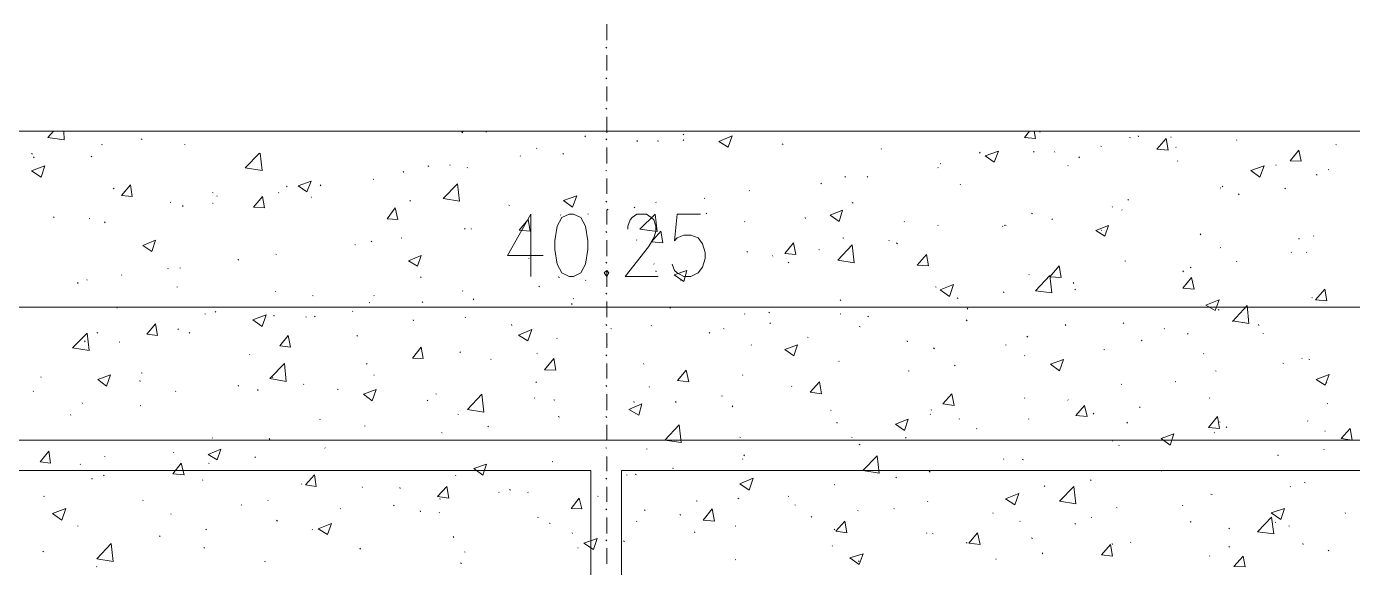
# Model space of a CAD drawing. Header units: millimetres. Extents: x 2928 to 3112, y 1220 to 1280.
# Drawn here: x 2959.367 to 2963.701, y 1261.136 to 1262.905 of the extents above; entities that cross this region are included whole.
import ezdxf

# ---------------------------------------------------------------- set-up
doc = ezdxf.new("R2010")
doc.units = ezdxf.units.MM

msp = doc.modelspace()

# ---------------------------------------------------------------- linework, layer by layer
at = {"color": 7, "linetype": 'Continuous', "lineweight": 20, "true_color": 0x000007}
for points in [[(2961.26327, 1262.91226), (2961.26327, 1262.8606), (2961.26327, 1262.8606)], [(2961.26327, 1262.83393), (2961.25994, 1262.83726), (2961.25994, 1262.83726)], [(2961.26327, 1262.8106), (2961.26327, 1262.76059), (2961.26327, 1262.76059)], [(2961.26327, 1262.73393), (2961.25994, 1262.73726), (2961.25994, 1262.73726)], [(2961.26327, 1262.70893), (2961.26327, 1262.66059), (2961.26327, 1262.66059)], [(2961.26327, 1262.63393), (2961.25994, 1262.63726), (2961.25994, 1262.63726)], [(2961.26327, 1262.60893), (2961.26327, 1262.55726), (2961.26327, 1262.55726)], [(2961.26327, 1262.53393), (2961.25994, 1262.53726), (2961.25994, 1262.53726)], [(2961.26327, 1262.50892), (2961.26327, 1262.45726), (2961.26327, 1262.45726)], [(2961.26327, 1262.43226), (2961.25994, 1262.43392), (2961.25994, 1262.43392)], [(2961.26327, 1262.40726), (2961.26327, 1262.35726), (2961.26327, 1262.35726)], [(2961.26327, 1262.33059), (2961.25994, 1262.33392), (2961.25994, 1262.33392)], [(2961.26327, 1262.30559), (2961.26327, 1262.25725), (2961.26327, 1262.25725)], [(2961.01493, 1262.08725), (2961.01493, 1262.29059), (2960.93826, 1262.15559), (2961.05493, 1262.15559)], [(2961.3316, 1262.24225), (2961.3316, 1262.25225), (2961.33994, 1262.27225), (2961.3466, 1262.28059), (2961.3616, 1262.29059), (2961.39327, 1262.29059), (2961.40827, 1262.28059), (2961.4166, 1262.27225), (2961.42327, 1262.25225), (2961.42327, 1262.23392), (2961.4166, 1262.21392), (2961.39994, 1262.18392), (2961.32327, 1262.08725), (2961.4316, 1262.08725)], [(2961.56994, 1262.29059), (2961.49327, 1262.29059), (2961.48494, 1262.20392), (2961.49327, 1262.21392), (2961.51494, 1262.22225), (2961.53827, 1262.22225), (2961.56161, 1262.21392), (2961.57661, 1262.19392), (2961.58494, 1262.16559), (2961.58494, 1262.14559), (2961.57661, 1262.11725), (2961.56161, 1262.09892), (2961.53827, 1262.08725), (2961.51494, 1262.08725), (2961.49327, 1262.09892), (2961.48494, 1262.10725), (2961.47661, 1262.12725)], [(2961.26327, 1262.23059), (2961.25994, 1262.23392), (2961.25994, 1262.23392)], [(2961.26327, 1262.20559), (2961.26327, 1262.15392), (2961.26327, 1262.15392)], [(2961.26327, 1262.13059), (2961.25994, 1262.13392), (2961.25994, 1262.13392)], [(2961.26327, 1262.10559), (2961.26327, 1262.05392), (2961.26327, 1262.05392)], [(2961.26327, 1262.02892), (2961.25994, 1262.03225), (2961.25994, 1262.03225)], [(2961.26327, 1262.00558), (2961.26327, 1261.95392), (2961.26327, 1261.95392)], [(2961.26327, 1261.92725), (2961.25994, 1261.93058), (2961.25994, 1261.93058)], [(2961.26327, 1261.90225), (2961.26327, 1261.85392), (2961.26327, 1261.85392)], [(2961.26327, 1261.82725), (2961.25994, 1261.83058), (2961.25994, 1261.83058)], [(2961.26327, 1261.80225), (2961.26327, 1261.75391), (2961.26327, 1261.75391)], [(2961.26327, 1261.72725), (2961.25994, 1261.73058), (2961.25994, 1261.73058)], [(2961.26327, 1261.70225), (2961.26327, 1261.65058), (2961.26327, 1261.65058)], [(2961.26327, 1261.62558), (2961.25994, 1261.62891), (2961.25994, 1261.62891)], [(2961.26327, 1261.60225), (2961.26327, 1261.55058), (2961.26327, 1261.55058)], [(2961.26327, 1261.52558), (2961.25994, 1261.52724), (2961.25994, 1261.52724)], [(2961.26327, 1261.49891), (2961.26327, 1261.45058), (2961.26327, 1261.45058)], [(2961.26327, 1261.42391), (2961.25994, 1261.42724), (2961.25994, 1261.42724)], [(2961.26327, 1261.39891), (2961.26327, 1261.35057), (2961.26327, 1261.35057)], [(2961.26327, 1261.32391), (2961.25994, 1261.32724), (2961.25994, 1261.32724)], [(2961.26327, 1261.29891), (2961.26327, 1261.24724), (2961.26327, 1261.24724)], [(2961.26327, 1261.22224), (2961.25994, 1261.22557), (2961.25994, 1261.22557)], [(2961.26327, 1261.19891), (2961.26327, 1261.14724), (2961.26327, 1261.14724)]]:
    msp.add_lwpolyline(points, dxfattribs=at)
at = {"color": 253, "linetype": 'Continuous', "lineweight": 5, "true_color": 0x9a9a9a}
for points in [[(2940.97965, 1262.56226), (2981.54689, 1262.56226), (2981.54689, 1240.79028), (2940.97965, 1240.79028)], [(2941.98633, 1261.55224), (2980.53854, 1261.55224), (2980.53854, 1241.8003), (2941.98633, 1241.8003)]]:
    msp.add_lwpolyline(points, close=True, dxfattribs=at)
at = {"color": 92, "linetype": 'Continuous', "lineweight": 13, "true_color": 0x00b800}
for points in [[(2959.43658, 1262.54226), (2959.45491, 1262.56226), (2959.45491, 1262.56226)], [(2959.48991, 1262.53393), (2959.48824, 1262.56226), (2959.48824, 1262.56226)], [(2960.78826, 1262.56226), (2960.7916, 1262.55726), (2960.7916, 1262.55726)], [(2960.7916, 1262.55726), (2960.79326, 1262.56226), (2960.79326, 1262.56226)], [(2962.62829, 1262.54226), (2962.64496, 1262.56226), (2962.64496, 1262.56226)], [(2962.66496, 1262.53893), (2962.65996, 1262.56226), (2962.65996, 1262.56226)], [(2959.43658, 1262.54226), (2959.48991, 1262.53393), (2959.48991, 1262.53393)], [(2959.61491, 1262.51726), (2959.61158, 1262.51892), (2959.61158, 1262.51892)], [(2959.74491, 1262.53559), (2959.74158, 1262.53726), (2959.74158, 1262.53726)], [(2959.88492, 1262.51726), (2959.88325, 1262.51892), (2959.88325, 1262.51892)], [(2960.86993, 1262.55893), (2960.86826, 1262.56059), (2960.86826, 1262.56059)], [(2961.19327, 1262.54393), (2961.1916, 1262.54726), (2961.1916, 1262.54726)], [(2961.36327, 1262.52892), (2961.3616, 1262.53226), (2961.3616, 1262.53226)], [(2961.4316, 1262.52892), (2961.42994, 1262.53226), (2961.42994, 1262.53226)], [(2961.51494, 1262.55059), (2961.51327, 1262.55226), (2961.51327, 1262.55226)], [(2961.51494, 1262.53226), (2961.51327, 1262.53393), (2961.51327, 1262.53393)], [(2961.62994, 1262.52892), (2961.67327, 1262.54726), (2961.67327, 1262.54726)], [(2961.62994, 1262.52892), (2961.65994, 1262.51059), (2961.65994, 1262.51059)], [(2961.65994, 1262.51059), (2961.67327, 1262.54726), (2961.67327, 1262.54726)], [(2961.83994, 1262.51892), (2961.83661, 1262.52059), (2961.83661, 1262.52059)], [(2962.62829, 1262.54226), (2962.66496, 1262.53893), (2962.66496, 1262.53893)], [(2962.67996, 1262.55893), (2962.67829, 1262.56059), (2962.67829, 1262.56059)], [(2962.97496, 1262.54059), (2962.97163, 1262.54226), (2962.97163, 1262.54226)], [(2963.00163, 1262.54393), (2962.99996, 1262.54726), (2962.99996, 1262.54726)], [(2963.06163, 1262.50392), (2963.09163, 1262.53893), (2963.09163, 1262.53893)], [(2963.0983, 1262.50059), (2963.09163, 1262.53893), (2963.09163, 1262.53893)], [(2963.1083, 1262.54226), (2963.10663, 1262.54393), (2963.10663, 1262.54393)], [(2963.3233, 1262.53226), (2963.32163, 1262.53393), (2963.32163, 1262.53393)], [(2963.6483, 1262.51726), (2963.64664, 1262.51892), (2963.64664, 1262.51892)], [(2959.38658, 1262.48726), (2959.38324, 1262.48892), (2959.38324, 1262.48892)], [(2959.39158, 1262.47559), (2959.38991, 1262.47892), (2959.38991, 1262.47892)], [(2959.57991, 1262.47892), (2959.57824, 1262.48059), (2959.57824, 1262.48059)], [(2960.08159, 1262.44226), (2960.12825, 1262.49059), (2960.12825, 1262.49059)], [(2960.13659, 1262.43392), (2960.12992, 1262.49059), (2960.12992, 1262.49059)], [(2960.9816, 1262.48059), (2960.97993, 1262.48226), (2960.97993, 1262.48226)], [(2961.03493, 1262.50559), (2961.03327, 1262.50726), (2961.03327, 1262.50726)], [(2961.1216, 1262.48726), (2961.11993, 1262.48892), (2961.11993, 1262.48892)], [(2962.16162, 1262.50392), (2962.15995, 1262.50559), (2962.15995, 1262.50559)], [(2962.48329, 1262.49059), (2962.48162, 1262.49392), (2962.48162, 1262.49392)], [(2962.49995, 1262.48226), (2962.54329, 1262.49726), (2962.54329, 1262.49726)], [(2962.49995, 1262.48226), (2962.52995, 1262.46059), (2962.52995, 1262.46059)], [(2962.52995, 1262.46059), (2962.54329, 1262.49726), (2962.54329, 1262.49726)], [(2962.65996, 1262.49392), (2962.65829, 1262.49559), (2962.65829, 1262.49559)], [(2962.72829, 1262.49392), (2962.72662, 1262.49559), (2962.72662, 1262.49559)], [(2962.80829, 1262.47559), (2962.80662, 1262.47892), (2962.80662, 1262.47892)], [(2962.87996, 1262.51226), (2962.87829, 1262.51392), (2962.87829, 1262.51392)], [(2963.06163, 1262.50392), (2963.0983, 1262.50059), (2963.0983, 1262.50059)], [(2963.12496, 1262.50892), (2963.1233, 1262.51059), (2963.1233, 1262.51059)], [(2963.49663, 1262.46559), (2963.52497, 1262.50059), (2963.52497, 1262.50059)], [(2963.5333, 1262.46392), (2963.52497, 1262.50059), (2963.52497, 1262.50059)], [(2959.38324, 1262.43226), (2959.42658, 1262.44892), (2959.42658, 1262.44892)], [(2959.38324, 1262.43226), (2959.41491, 1262.41226), (2959.41491, 1262.41226)], [(2959.41491, 1262.41226), (2959.42658, 1262.44892), (2959.42658, 1262.44892)], [(2960.08159, 1262.44226), (2960.13659, 1262.43392), (2960.13659, 1262.43392)], [(2960.68159, 1262.44726), (2960.67826, 1262.44892), (2960.67826, 1262.44892)], [(2960.75159, 1262.45059), (2960.74993, 1262.45226), (2960.74993, 1262.45226)], [(2960.80826, 1262.44226), (2960.8066, 1262.44392), (2960.8066, 1262.44392)], [(2962.34662, 1262.44226), (2962.34495, 1262.44392), (2962.34495, 1262.44392)], [(2962.35495, 1262.45559), (2962.35328, 1262.45726), (2962.35328, 1262.45726)], [(2962.77162, 1262.44892), (2962.76996, 1262.45059), (2962.76996, 1262.45059)], [(2963.12996, 1262.46392), (2963.1283, 1262.46559), (2963.1283, 1262.46559)], [(2963.3683, 1262.43392), (2963.41163, 1262.44892), (2963.41163, 1262.44892)], [(2963.3683, 1262.43392), (2963.3983, 1262.41226), (2963.3983, 1262.41226)], [(2963.3983, 1262.41226), (2963.41163, 1262.44892), (2963.41163, 1262.44892)], [(2963.45163, 1262.45059), (2963.44997, 1262.45226), (2963.44997, 1262.45226)], [(2963.49663, 1262.46559), (2963.5333, 1262.46392), (2963.5333, 1262.46392)], [(2963.6233, 1262.43559), (2963.62164, 1262.43726), (2963.62164, 1262.43726)], [(2960.25492, 1262.38392), (2960.29659, 1262.39892), (2960.29659, 1262.39892)], [(2960.28325, 1262.36392), (2960.29659, 1262.39892), (2960.29659, 1262.39892)], [(2960.50159, 1262.40392), (2960.49992, 1262.40559), (2960.49992, 1262.40559)], [(2960.59993, 1262.42892), (2960.59826, 1262.43059), (2960.59826, 1262.43059)], [(2960.72826, 1262.34226), (2960.77493, 1262.39059), (2960.77493, 1262.39059)], [(2960.7816, 1262.33392), (2960.77493, 1262.39059), (2960.77493, 1262.39059)], [(2961.96495, 1262.39059), (2961.96328, 1262.39226), (2961.96328, 1262.39226)], [(2962.04328, 1262.41226), (2962.04161, 1262.41392), (2962.04161, 1262.41392)], [(2962.11661, 1262.41226), (2962.11495, 1262.41392), (2962.11495, 1262.41392)], [(2962.41995, 1262.38726), (2962.41829, 1262.38892), (2962.41829, 1262.38892)], [(2963.58497, 1262.41892), (2963.58164, 1262.42059), (2963.58164, 1262.42059)], [(2959.65325, 1262.37392), (2959.64991, 1262.37559), (2959.64991, 1262.37559)], [(2959.67658, 1262.35226), (2959.70658, 1262.38726), (2959.70658, 1262.38726)], [(2959.67658, 1262.35226), (2959.71158, 1262.34892), (2959.71158, 1262.34892)], [(2959.71158, 1262.34892), (2959.70658, 1262.38726), (2959.70658, 1262.38726)], [(2959.97658, 1262.36059), (2959.97492, 1262.36226), (2959.97492, 1262.36226)], [(2959.98992, 1262.34892), (2959.98825, 1262.35059), (2959.98825, 1262.35059)], [(2960.10825, 1262.31392), (2960.13825, 1262.34892), (2960.13825, 1262.34892)], [(2960.14492, 1262.31226), (2960.13825, 1262.34892), (2960.13825, 1262.34892)], [(2960.19159, 1262.36059), (2960.18992, 1262.36226), (2960.18992, 1262.36226)], [(2960.21825, 1262.38059), (2960.21659, 1262.38226), (2960.21659, 1262.38226)], [(2960.25492, 1262.38392), (2960.28325, 1262.36392), (2960.28325, 1262.36392)], [(2960.29826, 1262.34559), (2960.29659, 1262.34726), (2960.29659, 1262.34726)], [(2960.32826, 1262.38392), (2960.32659, 1262.38726), (2960.32659, 1262.38726)], [(2961.1216, 1262.33559), (2961.16493, 1262.35059), (2961.16493, 1262.35059)], [(2961.1516, 1262.31392), (2961.16493, 1262.35059), (2961.16493, 1262.35059)], [(2961.72994, 1262.36726), (2961.72828, 1262.36892), (2961.72828, 1262.36892)], [(2963.26996, 1262.37559), (2963.2683, 1262.37726), (2963.2683, 1262.37726)], [(2963.27663, 1262.38059), (2963.27496, 1262.38226), (2963.27496, 1262.38226)], [(2963.32997, 1262.35392), (2963.3283, 1262.35726), (2963.3283, 1262.35726)], [(2963.48163, 1262.37392), (2963.47997, 1262.37559), (2963.47997, 1262.37559)], [(2959.83825, 1262.32892), (2959.83658, 1262.33059), (2959.83658, 1262.33059)], [(2959.87825, 1262.31559), (2959.87658, 1262.31892), (2959.87658, 1262.31892)], [(2959.97658, 1262.32559), (2959.97492, 1262.32726), (2959.97492, 1262.32726)], [(2960.10825, 1262.31392), (2960.14492, 1262.31226), (2960.14492, 1262.31226)], [(2960.54493, 1262.27559), (2960.57159, 1262.31226), (2960.57159, 1262.31226)], [(2960.57993, 1262.27392), (2960.57159, 1262.31226), (2960.57159, 1262.31226)], [(2960.62159, 1262.33392), (2960.61993, 1262.33559), (2960.61993, 1262.33559)], [(2960.72826, 1262.34226), (2960.7816, 1262.33392), (2960.7816, 1262.33392)], [(2960.94493, 1262.31892), (2960.94326, 1262.32059), (2960.94326, 1262.32059)], [(2961.1216, 1262.33559), (2961.1516, 1262.31392), (2961.1516, 1262.31392)], [(2961.26827, 1262.30559), (2961.26494, 1262.30726), (2961.26494, 1262.30726)], [(2961.35494, 1262.31226), (2961.35327, 1262.31392), (2961.35327, 1262.31392)], [(2961.42494, 1262.32892), (2961.42327, 1262.33059), (2961.42327, 1262.33059)], [(2961.58327, 1262.34226), (2961.58161, 1262.34392), (2961.58161, 1262.34392)], [(2961.99328, 1262.28725), (2962.03328, 1262.30392), (2962.03328, 1262.30392)], [(2962.02328, 1262.26725), (2962.03328, 1262.30392), (2962.03328, 1262.30392)], [(2962.06828, 1262.32726), (2962.06495, 1262.32892), (2962.06495, 1262.32892)], [(2962.91663, 1262.31392), (2962.91496, 1262.31559), (2962.91496, 1262.31559)], [(2962.94829, 1262.30392), (2962.94663, 1262.30559), (2962.94663, 1262.30559)], [(2962.96829, 1262.33726), (2962.96663, 1262.33892), (2962.96663, 1262.33892)], [(2959.45658, 1262.28059), (2959.45491, 1262.28225), (2959.45491, 1262.28225)], [(2959.57324, 1262.27559), (2959.57158, 1262.27725), (2959.57158, 1262.27725)], [(2959.62325, 1262.26225), (2959.62158, 1262.26559), (2959.62158, 1262.26559)], [(2960.54493, 1262.27559), (2960.57993, 1262.27392), (2960.57993, 1262.27392)], [(2960.9766, 1262.23892), (2961.0066, 1262.27392), (2961.0066, 1262.27392)], [(2961.01327, 1262.23559), (2961.0066, 1262.27392), (2961.0066, 1262.27392)], [(2961.11327, 1262.28725), (2961.1116, 1262.28892), (2961.1116, 1262.28892)], [(2961.20327, 1262.29059), (2961.2016, 1262.29225), (2961.2016, 1262.29225)], [(2961.3716, 1262.24225), (2961.4216, 1262.29059), (2961.4216, 1262.29059)], [(2961.42827, 1262.23392), (2961.4216, 1262.29059), (2961.4216, 1262.29059)], [(2961.58994, 1262.29225), (2961.58827, 1262.29392), (2961.58827, 1262.29392)], [(2961.71494, 1262.26559), (2961.71328, 1262.26725), (2961.71328, 1262.26725)], [(2961.91328, 1262.27725), (2961.91161, 1262.28059), (2961.91161, 1262.28059)], [(2961.99328, 1262.28725), (2962.02328, 1262.26725), (2962.02328, 1262.26725)], [(2962.23662, 1262.26559), (2962.23495, 1262.26725), (2962.23495, 1262.26725)], [(2962.65496, 1262.29225), (2962.65162, 1262.29392), (2962.65162, 1262.29392)], [(2962.71996, 1262.27392), (2962.71829, 1262.27559), (2962.71829, 1262.27559)], [(2960.79993, 1262.24225), (2960.79826, 1262.24392), (2960.79826, 1262.24392)], [(2960.8216, 1262.24225), (2960.81993, 1262.24392), (2960.81993, 1262.24392)], [(2960.9766, 1262.23892), (2961.01327, 1262.23559), (2961.01327, 1262.23559)], [(2961.3716, 1262.24225), (2961.42827, 1262.23392), (2961.42827, 1262.23392)], [(2961.40994, 1262.20059), (2961.43994, 1262.23559), (2961.43994, 1262.23559)], [(2961.4466, 1262.19725), (2961.43994, 1262.23559), (2961.43994, 1262.23559)], [(2962.34662, 1262.25392), (2962.34495, 1262.25559), (2962.34495, 1262.25559)], [(2962.55829, 1262.25059), (2962.55662, 1262.25225), (2962.55662, 1262.25225)], [(2962.56495, 1262.25392), (2962.56329, 1262.25559), (2962.56329, 1262.25559)], [(2962.56829, 1262.25392), (2962.56662, 1262.25559), (2962.56662, 1262.25559)], [(2962.86163, 1262.23725), (2962.90329, 1262.25392), (2962.90329, 1262.25392)], [(2962.86163, 1262.23725), (2962.89163, 1262.21892), (2962.89163, 1262.21892)], [(2962.88163, 1262.23725), (2962.87996, 1262.23892), (2962.87996, 1262.23892)], [(2962.89163, 1262.21892), (2962.90329, 1262.25392), (2962.90329, 1262.25392)], [(2963.20496, 1262.22392), (2963.2033, 1262.22725), (2963.2033, 1262.22725)], [(2963.57497, 1262.21892), (2963.5733, 1262.22059), (2963.5733, 1262.22059)], [(2959.74658, 1262.18892), (2959.78825, 1262.20559), (2959.78825, 1262.20559)], [(2959.74658, 1262.18892), (2959.77658, 1262.16892), (2959.77658, 1262.16892)], [(2959.77658, 1262.16892), (2959.78825, 1262.20559), (2959.78825, 1262.20559)], [(2960.44159, 1262.19059), (2960.43992, 1262.19225), (2960.43992, 1262.19225)], [(2960.49492, 1262.20059), (2960.49326, 1262.20225), (2960.49326, 1262.20225)], [(2960.59326, 1262.21225), (2960.59159, 1262.21392), (2960.59159, 1262.21392)], [(2961.3616, 1262.20559), (2961.35994, 1262.20725), (2961.35994, 1262.20725)], [(2961.40994, 1262.20059), (2961.4466, 1262.19725), (2961.4466, 1262.19725)], [(2961.84494, 1262.16225), (2961.87328, 1262.19725), (2961.87328, 1262.19725)], [(2961.88161, 1262.15892), (2961.87328, 1262.19725), (2961.87328, 1262.19725)], [(2961.95828, 1262.17392), (2961.95661, 1262.17559), (2961.95661, 1262.17559)], [(2962.01828, 1262.14059), (2962.06495, 1262.19059), (2962.06495, 1262.19059)], [(2962.03828, 1262.21225), (2962.03495, 1262.21392), (2962.03495, 1262.21392)], [(2962.07161, 1262.13225), (2962.06495, 1262.19059), (2962.06495, 1262.19059)], [(2962.18662, 1262.20392), (2962.18495, 1262.20559), (2962.18495, 1262.20559)], [(2962.21328, 1262.19392), (2962.20995, 1262.19725), (2962.20995, 1262.19725)], [(2963.26996, 1262.18059), (2963.2683, 1262.18225), (2963.2683, 1262.18225)], [(2963.52663, 1262.20892), (2963.52497, 1262.21225), (2963.52497, 1262.21225)], [(2960.05992, 1262.14059), (2960.05825, 1262.14392), (2960.05825, 1262.14392)], [(2960.18325, 1262.15892), (2960.18159, 1262.16059), (2960.18159, 1262.16059)], [(2960.61493, 1262.13892), (2960.65659, 1262.15559), (2960.65659, 1262.15559)], [(2960.61493, 1262.13892), (2960.64493, 1262.12059), (2960.64493, 1262.12059)], [(2960.64493, 1262.12059), (2960.65659, 1262.15559), (2960.65659, 1262.15559)], [(2961.00993, 1262.14559), (2961.00827, 1262.14725), (2961.00827, 1262.14725)], [(2961.41827, 1262.12725), (2961.4166, 1262.12892), (2961.4166, 1262.12892)], [(2961.72328, 1262.16725), (2961.72161, 1262.16892), (2961.72161, 1262.16892)], [(2961.80661, 1262.15392), (2961.80494, 1262.15559), (2961.80494, 1262.15559)], [(2961.84494, 1262.16225), (2961.88161, 1262.15892), (2961.88161, 1262.15892)], [(2961.85828, 1262.13225), (2961.85661, 1262.13392), (2961.85661, 1262.13392)], [(2962.01828, 1262.14059), (2962.07161, 1262.13225), (2962.07161, 1262.13225)], [(2962.27828, 1262.12392), (2962.30828, 1262.15892), (2962.30828, 1262.15892)], [(2962.31495, 1262.12225), (2962.30828, 1262.15892), (2962.30828, 1262.15892)], [(2962.95996, 1262.13725), (2962.95663, 1262.13892), (2962.95663, 1262.13892)], [(2963.3233, 1262.13559), (2963.32163, 1262.13725), (2963.32163, 1262.13725)], [(2963.50163, 1262.16559), (2963.49997, 1262.16725), (2963.49997, 1262.16725)], [(2963.55163, 1262.16559), (2963.54997, 1262.16725), (2963.54997, 1262.16725)], [(2959.67825, 1262.09059), (2959.67658, 1262.09225), (2959.67658, 1262.09225)], [(2959.82992, 1262.11225), (2959.82825, 1262.11392), (2959.82825, 1262.11392)], [(2959.86992, 1262.11392), (2959.86825, 1262.11559), (2959.86825, 1262.11559)], [(2960.65659, 1262.08392), (2960.65493, 1262.08559), (2960.65493, 1262.08559)], [(2961.10827, 1262.08392), (2961.10493, 1262.08559), (2961.10493, 1262.08559)], [(2961.42494, 1262.10225), (2961.42327, 1262.10559), (2961.42327, 1262.10559)], [(2961.48327, 1262.09225), (2961.52494, 1262.10725), (2961.52494, 1262.10725)], [(2961.48327, 1262.09225), (2961.51494, 1262.07059), (2961.51494, 1262.07059)], [(2961.51494, 1262.07059), (2961.52494, 1262.10725), (2961.52494, 1262.10725)], [(2962.27828, 1262.12392), (2962.31495, 1262.12225), (2962.31495, 1262.12225)], [(2962.64496, 1262.09225), (2962.64329, 1262.09392), (2962.64329, 1262.09392)], [(2962.66496, 1262.04058), (2962.71162, 1262.09059), (2962.71162, 1262.09059)], [(2962.71162, 1262.08559), (2962.74162, 1262.12225), (2962.74162, 1262.12225)], [(2962.71829, 1262.03392), (2962.71162, 1262.09059), (2962.71162, 1262.09059)], [(2962.71162, 1262.08559), (2962.74829, 1262.08392), (2962.74829, 1262.08392)], [(2962.74829, 1262.08392), (2962.74162, 1262.12225), (2962.74162, 1262.12225)], [(2963.1483, 1262.10225), (2963.14663, 1262.10559), (2963.14663, 1262.10559)], [(2963.1733, 1262.11559), (2963.16996, 1262.11725), (2963.16996, 1262.11725)], [(2959.53491, 1262.06392), (2959.53324, 1262.06725), (2959.53324, 1262.06725)], [(2959.56491, 1262.07559), (2959.56324, 1262.07725), (2959.56324, 1262.07725)], [(2959.85992, 1262.05225), (2959.85825, 1262.05392), (2959.85825, 1262.05392)], [(2961.04327, 1262.05392), (2961.0416, 1262.05558), (2961.0416, 1262.05558)], [(2961.19493, 1262.07392), (2961.19327, 1262.07559), (2961.19327, 1262.07559)], [(2961.50661, 1262.07392), (2961.50494, 1262.07559), (2961.50494, 1262.07559)], [(2962.33995, 1262.05225), (2962.33828, 1262.05392), (2962.33828, 1262.05392)], [(2962.35328, 1262.04392), (2962.39662, 1262.06058), (2962.39662, 1262.06058)], [(2962.35328, 1262.04392), (2962.38328, 1262.02225), (2962.38328, 1262.02225)], [(2962.38328, 1262.02225), (2962.39662, 1262.06058), (2962.39662, 1262.06058)], [(2962.78996, 1262.06392), (2962.78829, 1262.06725), (2962.78829, 1262.06725)], [(2962.79496, 1262.04392), (2962.79329, 1262.04558), (2962.79329, 1262.04558)], [(2963.14663, 1262.04892), (2963.17496, 1262.08392), (2963.17496, 1262.08392)], [(2963.14663, 1262.04892), (2963.1833, 1262.04558), (2963.1833, 1262.04558)], [(2963.1833, 1262.04558), (2963.17496, 1262.08392), (2963.17496, 1262.08392)], [(2963.57997, 1262.01058), (2963.60997, 1262.04558), (2963.60997, 1262.04558)], [(2963.61664, 1262.00725), (2963.60997, 1262.04558), (2963.60997, 1262.04558)], [(2960.18159, 1262.03725), (2960.17992, 1262.03892), (2960.17992, 1262.03892)], [(2960.30326, 1262.02392), (2960.30159, 1262.02558), (2960.30159, 1262.02558)], [(2960.48826, 1262.00058), (2960.48659, 1262.00225), (2960.48659, 1262.00225)], [(2960.50326, 1262.02392), (2960.50159, 1262.02558), (2960.50159, 1262.02558)], [(2960.66159, 1262.00225), (2960.65993, 1262.00392), (2960.65993, 1262.00392)], [(2960.79326, 1262.03892), (2960.7916, 1262.04058), (2960.7916, 1262.04058)], [(2960.82826, 1262.01058), (2960.8266, 1262.01392), (2960.8266, 1262.01392)], [(2961.14993, 1261.99558), (2961.14827, 1261.99892), (2961.14827, 1261.99892)], [(2961.15493, 1262.01392), (2961.15327, 1262.01558), (2961.15327, 1262.01558)], [(2962.02828, 1262.00892), (2962.02661, 1262.01058), (2962.02661, 1262.01058)], [(2962.41162, 1262.01558), (2962.40829, 1262.01725), (2962.40829, 1262.01725)], [(2962.56162, 1262.03392), (2962.55995, 1262.03725), (2962.55995, 1262.03725)], [(2962.66496, 1262.04058), (2962.71829, 1262.03392), (2962.71829, 1262.03392)], [(2963.22163, 1261.99392), (2963.26496, 1262.01058), (2963.26496, 1262.01058)], [(2963.25163, 1261.97558), (2963.26496, 1262.01058), (2963.26496, 1262.01058)], [(2963.56997, 1262.01725), (2963.5683, 1262.01892), (2963.5683, 1262.01892)], [(2963.57997, 1262.01058), (2963.61664, 1262.00725), (2963.61664, 1262.00725)], [(2959.66325, 1261.98392), (2959.66158, 1261.98558), (2959.66158, 1261.98558)], [(2959.95158, 1261.96392), (2959.94992, 1261.96558), (2959.94992, 1261.96558)], [(2959.98492, 1261.97058), (2959.98325, 1261.97225), (2959.98325, 1261.97225)], [(2960.10659, 1261.94558), (2960.14992, 1261.96225), (2960.14992, 1261.96225)], [(2960.13659, 1261.92392), (2960.14992, 1261.96225), (2960.14992, 1261.96225)], [(2960.17659, 1261.95725), (2960.17492, 1261.96058), (2960.17492, 1261.96058)], [(2960.28159, 1261.95392), (2960.27992, 1261.95558), (2960.27992, 1261.95558)], [(2960.30992, 1261.95558), (2960.30826, 1261.95725), (2960.30826, 1261.95725)], [(2960.43326, 1261.97225), (2960.43159, 1261.97392), (2960.43159, 1261.97392)], [(2961.47161, 1261.98392), (2961.46994, 1261.98558), (2961.46994, 1261.98558)], [(2961.71494, 1261.96392), (2961.71328, 1261.96558), (2961.71328, 1261.96558)], [(2961.79494, 1261.96892), (2961.79328, 1261.97058), (2961.79328, 1261.97058)], [(2962.02828, 1261.96392), (2962.02661, 1261.96558), (2962.02661, 1261.96558)], [(2962.11828, 1261.95558), (2962.11661, 1261.95725), (2962.11661, 1261.95725)], [(2962.44329, 1261.98058), (2962.44162, 1261.98392), (2962.44162, 1261.98392)], [(2963.22163, 1261.99392), (2963.25163, 1261.97558), (2963.25163, 1261.97558)], [(2963.26496, 1261.97725), (2963.26163, 1261.97892), (2963.26163, 1261.97892)], [(2963.3083, 1261.94058), (2963.35663, 1261.99225), (2963.35663, 1261.99225)], [(2963.36163, 1261.93392), (2963.35663, 1261.99225), (2963.35663, 1261.99225)], [(2959.75991, 1261.89892), (2959.78825, 1261.93225), (2959.78825, 1261.93225)], [(2959.79491, 1261.89392), (2959.78825, 1261.93225), (2959.78825, 1261.93225)], [(2959.86325, 1261.91392), (2959.86158, 1261.91558), (2959.86158, 1261.91558)], [(2960.10659, 1261.94558), (2960.13659, 1261.92392), (2960.13659, 1261.92392)], [(2960.63159, 1261.94225), (2960.62993, 1261.94558), (2960.62993, 1261.94558)], [(2960.8016, 1261.95225), (2960.79993, 1261.95392), (2960.79993, 1261.95392)], [(2960.95326, 1261.92725), (2960.9516, 1261.93058), (2960.9516, 1261.93058)], [(2960.97493, 1261.89558), (2961.01827, 1261.91392), (2961.01827, 1261.91392)], [(2961.00493, 1261.87725), (2961.01827, 1261.91392), (2961.01827, 1261.91392)], [(2961.27827, 1261.91558), (2961.2766, 1261.91725), (2961.2766, 1261.91725)], [(2961.40994, 1261.92558), (2961.40827, 1261.92725), (2961.40827, 1261.92725)], [(2961.64661, 1261.91558), (2961.64494, 1261.91725), (2961.64494, 1261.91725)], [(2961.79828, 1261.93392), (2961.79661, 1261.93558), (2961.79661, 1261.93558)], [(2962.09161, 1261.92225), (2962.08828, 1261.92392), (2962.08828, 1261.92392)], [(2962.44162, 1261.94225), (2962.43829, 1261.94558), (2962.43829, 1261.94558)], [(2962.76329, 1261.92725), (2962.76162, 1261.93058), (2962.76162, 1261.93058)], [(2962.95329, 1261.93392), (2962.95163, 1261.93558), (2962.95163, 1261.93558)], [(2963.08663, 1261.91558), (2963.08496, 1261.91725), (2963.08496, 1261.91725)], [(2963.3083, 1261.94225), (2963.36163, 1261.93392), (2963.36163, 1261.93392)], [(2963.39497, 1261.92725), (2963.3933, 1261.93058), (2963.3933, 1261.93058)], [(2959.51658, 1261.85392), (2959.56491, 1261.90225), (2959.56491, 1261.90225)], [(2959.55824, 1261.87392), (2959.55658, 1261.87725), (2959.55658, 1261.87725)], [(2959.57158, 1261.84558), (2959.56491, 1261.90225), (2959.56491, 1261.90225)], [(2959.59991, 1261.90225), (2959.59658, 1261.90392), (2959.59658, 1261.90392)], [(2959.67158, 1261.87225), (2959.66991, 1261.87392), (2959.66991, 1261.87392)], [(2959.75991, 1261.89892), (2959.79491, 1261.89392), (2959.79491, 1261.89392)], [(2959.89992, 1261.90225), (2959.89825, 1261.90392), (2959.89825, 1261.90392)], [(2960.19492, 1261.86058), (2960.22159, 1261.89392), (2960.22159, 1261.89392)], [(2960.22992, 1261.85558), (2960.22159, 1261.89392), (2960.22159, 1261.89392)], [(2960.44826, 1261.89225), (2960.44659, 1261.89392), (2960.44659, 1261.89392)], [(2960.97493, 1261.89558), (2961.00493, 1261.87725), (2961.00493, 1261.87725)], [(2961.1016, 1261.88392), (2961.09993, 1261.88558), (2961.09993, 1261.88558)], [(2961.59994, 1261.90225), (2961.59827, 1261.90392), (2961.59827, 1261.90392)], [(2961.92161, 1261.88725), (2961.91994, 1261.88892), (2961.91994, 1261.88892)], [(2962.24662, 1261.87392), (2962.24495, 1261.87725), (2962.24495, 1261.87725)], [(2962.63996, 1261.88892), (2962.63662, 1261.89225), (2962.63662, 1261.89225)], [(2963.01329, 1261.87725), (2963.00996, 1261.87892), (2963.00996, 1261.87892)], [(2963.1633, 1261.89892), (2963.16163, 1261.90058), (2963.16163, 1261.90058)], [(2963.40997, 1261.90058), (2963.4083, 1261.90225), (2963.4083, 1261.90225)], [(2959.51658, 1261.85392), (2959.57158, 1261.84558), (2959.57158, 1261.84558)], [(2959.51991, 1261.85392), (2959.51824, 1261.85558), (2959.51824, 1261.85558)], [(2960.09659, 1261.83058), (2960.09492, 1261.83225), (2960.09492, 1261.83225)], [(2960.19492, 1261.86058), (2960.22992, 1261.85558), (2960.22992, 1261.85558)], [(2960.62826, 1261.82058), (2960.65659, 1261.85558), (2960.65659, 1261.85558)], [(2960.66326, 1261.81891), (2960.65659, 1261.85558), (2960.65659, 1261.85558)], [(2960.78493, 1261.83892), (2960.78326, 1261.84058), (2960.78326, 1261.84058)], [(2961.0366, 1261.83392), (2961.03493, 1261.83558), (2961.03493, 1261.83558)], [(2961.26494, 1261.86392), (2961.26327, 1261.86558), (2961.26327, 1261.86558)], [(2961.73661, 1261.86225), (2961.73494, 1261.86392), (2961.73494, 1261.86392)], [(2961.84494, 1261.84892), (2961.88661, 1261.86392), (2961.88661, 1261.86392)], [(2961.84494, 1261.84892), (2961.87494, 1261.82725), (2961.87494, 1261.82725)], [(2961.87494, 1261.82725), (2961.88661, 1261.86392), (2961.88661, 1261.86392)], [(2962.33495, 1261.85058), (2962.33162, 1261.85392), (2962.33162, 1261.85392)], [(2962.56829, 1261.86225), (2962.56662, 1261.86392), (2962.56662, 1261.86392)], [(2962.62996, 1261.82725), (2962.62829, 1261.82891), (2962.62829, 1261.82891)], [(2962.89163, 1261.84725), (2962.88829, 1261.84892), (2962.88829, 1261.84892)], [(2963.21496, 1261.83392), (2963.2133, 1261.83558), (2963.2133, 1261.83558)], [(2960.16159, 1261.75391), (2960.20992, 1261.80225), (2960.20992, 1261.80225)], [(2960.21492, 1261.74391), (2960.20992, 1261.80225), (2960.20992, 1261.80225)], [(2960.47992, 1261.80058), (2960.47826, 1261.80225), (2960.47826, 1261.80225)], [(2960.62826, 1261.82058), (2960.66326, 1261.81891), (2960.66326, 1261.81891)], [(2960.88493, 1261.81558), (2960.88326, 1261.81725), (2960.88326, 1261.81725)], [(2961.05993, 1261.78225), (2961.08993, 1261.81891), (2961.08993, 1261.81891)], [(2961.05993, 1261.78225), (2961.0966, 1261.78058), (2961.0966, 1261.78058)], [(2961.0966, 1261.78058), (2961.08993, 1261.81891), (2961.08993, 1261.81891)], [(2961.38494, 1261.80058), (2961.38327, 1261.80225), (2961.38327, 1261.80225)], [(2962.02328, 1261.80891), (2962.02161, 1261.81058), (2962.02161, 1261.81058)], [(2962.40162, 1261.79558), (2962.39995, 1261.79725), (2962.39995, 1261.79725)], [(2962.71329, 1261.80058), (2962.75662, 1261.81558), (2962.75662, 1261.81558)], [(2962.71329, 1261.80058), (2962.74329, 1261.77891), (2962.74329, 1261.77891)], [(2962.74329, 1261.77891), (2962.75662, 1261.81558), (2962.75662, 1261.81558)], [(2963.47497, 1261.80225), (2963.4733, 1261.80391), (2963.4733, 1261.80391)], [(2963.53663, 1261.81891), (2963.53497, 1261.82058), (2963.53497, 1261.82058)], [(2963.56164, 1261.81558), (2963.5583, 1261.81725), (2963.5583, 1261.81725)], [(2959.41491, 1261.75725), (2959.41324, 1261.75891), (2959.41324, 1261.75891)], [(2959.59991, 1261.75058), (2959.64158, 1261.76558), (2959.64158, 1261.76558)], [(2959.59991, 1261.75058), (2959.62825, 1261.72891), (2959.62825, 1261.72891)], [(2959.62825, 1261.72891), (2959.64158, 1261.76558), (2959.64158, 1261.76558)], [(2959.73825, 1261.74391), (2959.73658, 1261.74725), (2959.73658, 1261.74725)], [(2959.74491, 1261.77058), (2959.74158, 1261.77225), (2959.74158, 1261.77225)], [(2960.16159, 1261.75391), (2960.21492, 1261.74391), (2960.21492, 1261.74391)], [(2960.17159, 1261.75725), (2960.16825, 1261.75891), (2960.16825, 1261.75891)], [(2960.50326, 1261.76391), (2960.50159, 1261.76558), (2960.50159, 1261.76558)], [(2961.03327, 1261.74058), (2961.0316, 1261.74225), (2961.0316, 1261.74225)], [(2961.49494, 1261.74725), (2961.52327, 1261.78058), (2961.52327, 1261.78058)], [(2961.49494, 1261.74725), (2961.53161, 1261.74225), (2961.53161, 1261.74225)], [(2961.53161, 1261.74225), (2961.52327, 1261.78058), (2961.52327, 1261.78058)], [(2961.70828, 1261.76391), (2961.70661, 1261.76558), (2961.70661, 1261.76558)], [(2961.92828, 1261.70891), (2961.95828, 1261.74225), (2961.95828, 1261.74225)], [(2961.96495, 1261.70391), (2961.95828, 1261.74225), (2961.95828, 1261.74225)], [(2962.25162, 1261.77725), (2962.24828, 1261.77891), (2962.24828, 1261.77891)], [(2963.1233, 1261.74225), (2963.12163, 1261.74391), (2963.12163, 1261.74391)], [(2963.25496, 1261.77725), (2963.2533, 1261.77891), (2963.2533, 1261.77891)], [(2963.58164, 1261.75058), (2963.62497, 1261.76725), (2963.62497, 1261.76725)], [(2963.58164, 1261.75058), (2963.61164, 1261.73225), (2963.61164, 1261.73225)], [(2963.61164, 1261.73225), (2963.62497, 1261.76725), (2963.62497, 1261.76725)], [(2963.61664, 1261.73891), (2963.61497, 1261.74058), (2963.61497, 1261.74058)], [(2959.38991, 1261.71058), (2959.38824, 1261.71225), (2959.38824, 1261.71225)], [(2959.85492, 1261.71058), (2959.85325, 1261.71225), (2959.85325, 1261.71225)], [(2960.05992, 1261.72891), (2960.05825, 1261.73225), (2960.05825, 1261.73225)], [(2960.12325, 1261.71391), (2960.12159, 1261.71725), (2960.12159, 1261.71725)], [(2960.27325, 1261.73391), (2960.27159, 1261.73558), (2960.27159, 1261.73558)], [(2960.38492, 1261.71725), (2960.38159, 1261.71891), (2960.38159, 1261.71891)], [(2960.46826, 1261.70225), (2960.50992, 1261.71725), (2960.50992, 1261.71725)], [(2960.46826, 1261.70225), (2960.49659, 1261.68058), (2960.49659, 1261.68058)], [(2960.49659, 1261.68058), (2960.50992, 1261.71725), (2960.50992, 1261.71725)], [(2960.70659, 1261.70225), (2960.70493, 1261.70391), (2960.70493, 1261.70391)], [(2960.80826, 1261.65225), (2960.85493, 1261.70225), (2960.85493, 1261.70225)], [(2960.8616, 1261.64391), (2960.85493, 1261.70225), (2960.85493, 1261.70225)], [(2961.40327, 1261.72558), (2961.4016, 1261.72725), (2961.4016, 1261.72725)], [(2961.64161, 1261.69558), (2961.63827, 1261.69725), (2961.63827, 1261.69725)], [(2961.86828, 1261.72725), (2961.86661, 1261.72891), (2961.86661, 1261.72891)], [(2961.92828, 1261.70891), (2961.96495, 1261.70391), (2961.96495, 1261.70391)], [(2962.36162, 1261.67058), (2962.39162, 1261.70391), (2962.39162, 1261.70391)], [(2962.39829, 1261.66558), (2962.39162, 1261.70391), (2962.39162, 1261.70391)], [(2962.94663, 1261.73391), (2962.94496, 1261.73558), (2962.94496, 1261.73558)], [(2959.54991, 1261.67225), (2959.54824, 1261.67391), (2959.54824, 1261.67391)], [(2959.73991, 1261.66391), (2959.73825, 1261.66558), (2959.73825, 1261.66558)], [(2960.67826, 1261.68058), (2960.67659, 1261.68225), (2960.67659, 1261.68225)], [(2960.80826, 1261.65225), (2960.8616, 1261.64391), (2960.8616, 1261.64391)], [(2961.02827, 1261.68891), (2961.0266, 1261.69058), (2961.0266, 1261.69058)], [(2961.09327, 1261.68225), (2961.08993, 1261.68391), (2961.08993, 1261.68391)], [(2961.33494, 1261.65225), (2961.37827, 1261.67058), (2961.37827, 1261.67058)], [(2961.33494, 1261.65225), (2961.36827, 1261.63391), (2961.36827, 1261.63391)], [(2961.35327, 1261.67558), (2961.3516, 1261.67891), (2961.3516, 1261.67891)], [(2961.36827, 1261.63391), (2961.37827, 1261.67058), (2961.37827, 1261.67058)], [(2961.48994, 1261.67558), (2961.48827, 1261.67891), (2961.48827, 1261.67891)], [(2961.67494, 1261.66058), (2961.67327, 1261.66391), (2961.67327, 1261.66391)], [(2962.32495, 1261.65058), (2962.32328, 1261.65225), (2962.32328, 1261.65225)], [(2962.36162, 1261.67058), (2962.39829, 1261.66558), (2962.39829, 1261.66558)], [(2962.62996, 1261.68891), (2962.62829, 1261.69058), (2962.62829, 1261.69058)], [(2962.77162, 1261.68225), (2962.76996, 1261.68391), (2962.76996, 1261.68391)], [(2962.79662, 1261.63225), (2962.82496, 1261.66558), (2962.82496, 1261.66558)], [(2962.83329, 1261.62891), (2962.82496, 1261.66558), (2962.82496, 1261.66558)], [(2963.00663, 1261.65891), (2963.00496, 1261.66058), (2963.00496, 1261.66058)], [(2963.23496, 1261.68891), (2963.2333, 1261.69058), (2963.2333, 1261.69058)], [(2963.61997, 1261.67058), (2963.6183, 1261.67225), (2963.6183, 1261.67225)], [(2959.51158, 1261.63391), (2959.50991, 1261.63558), (2959.50991, 1261.63558)], [(2960.32659, 1261.61891), (2960.32492, 1261.62058), (2960.32492, 1261.62058)], [(2960.77826, 1261.63558), (2960.7766, 1261.63725), (2960.7766, 1261.63725)], [(2961.10827, 1261.62725), (2961.10493, 1261.62891), (2961.10493, 1261.62891)], [(2961.99661, 1261.64891), (2961.99495, 1261.65058), (2961.99495, 1261.65058)], [(2962.01661, 1261.60725), (2962.01495, 1261.61058), (2962.01495, 1261.61058)], [(2962.20662, 1261.60391), (2962.24828, 1261.62058), (2962.24828, 1261.62058)], [(2962.23662, 1261.58391), (2962.24828, 1261.62058), (2962.24828, 1261.62058)], [(2962.32162, 1261.63558), (2962.31995, 1261.63725), (2962.31995, 1261.63725)], [(2962.41662, 1261.62058), (2962.41495, 1261.62225), (2962.41495, 1261.62225)], [(2962.64329, 1261.62058), (2962.64162, 1261.62225), (2962.64162, 1261.62225)], [(2962.79662, 1261.63225), (2962.83329, 1261.62891), (2962.83329, 1261.62891)], [(2962.85496, 1261.63725), (2962.85329, 1261.64058), (2962.85329, 1261.64058)], [(2962.96496, 1261.60725), (2962.96329, 1261.61058), (2962.96329, 1261.61058)], [(2963.22996, 1261.59391), (2963.25996, 1261.62891), (2963.25996, 1261.62891)], [(2963.26663, 1261.59058), (2963.25996, 1261.62891), (2963.25996, 1261.62891)], [(2963.2683, 1261.61058), (2963.26663, 1261.61225), (2963.26663, 1261.61225)], [(2963.55497, 1261.61391), (2963.5533, 1261.61558), (2963.5533, 1261.61558)], [(2960.47326, 1261.59725), (2960.47159, 1261.59891), (2960.47159, 1261.59891)], [(2960.72493, 1261.57558), (2960.72326, 1261.57724), (2960.72326, 1261.57724)], [(2960.8766, 1261.59558), (2960.87493, 1261.59725), (2960.87493, 1261.59725)], [(2961.45327, 1261.55224), (2961.49994, 1261.60225), (2961.49994, 1261.60225)], [(2961.50661, 1261.54391), (2961.49994, 1261.60225), (2961.49994, 1261.60225)], [(2962.20662, 1261.60391), (2962.23662, 1261.58391), (2962.23662, 1261.58391)], [(2962.47329, 1261.58891), (2962.47162, 1261.59058), (2962.47162, 1261.59058)], [(2963.07496, 1261.55724), (2963.11663, 1261.57224), (2963.11663, 1261.57224)], [(2963.10496, 1261.53558), (2963.11663, 1261.57224), (2963.11663, 1261.57224)], [(2963.22996, 1261.59391), (2963.26663, 1261.59058), (2963.26663, 1261.59058)], [(2963.24996, 1261.57558), (2963.2483, 1261.57724), (2963.2483, 1261.57724)], [(2963.28996, 1261.59391), (2963.2883, 1261.59558), (2963.2883, 1261.59558)], [(2963.61164, 1261.58058), (2963.60997, 1261.58224), (2963.60997, 1261.58224)], [(2963.6633, 1261.55724), (2963.6933, 1261.59058), (2963.6933, 1261.59058)], [(2963.69997, 1261.55224), (2963.6933, 1261.59058), (2963.6933, 1261.59058)], [(2959.95992, 1261.50558), (2960.00158, 1261.52224), (2960.00158, 1261.52224)], [(2959.97492, 1261.55891), (2959.97325, 1261.56058), (2959.97325, 1261.56058)], [(2959.98992, 1261.48724), (2960.00158, 1261.52224), (2960.00158, 1261.52224)], [(2960.16159, 1261.55391), (2960.15992, 1261.55724), (2960.15992, 1261.55724)], [(2960.34326, 1261.52558), (2960.34159, 1261.52724), (2960.34159, 1261.52724)], [(2961.39494, 1261.52224), (2961.39327, 1261.52391), (2961.39327, 1261.52391)], [(2961.45327, 1261.55224), (2961.50661, 1261.54391), (2961.50661, 1261.54391)], [(2961.69994, 1261.56058), (2961.69828, 1261.56224), (2961.69828, 1261.56224)], [(2962.06495, 1261.56058), (2962.06328, 1261.56224), (2962.06328, 1261.56224)], [(2962.09161, 1261.53724), (2962.08828, 1261.53891), (2962.08828, 1261.53891)], [(2962.24162, 1261.55891), (2962.23995, 1261.56058), (2962.23995, 1261.56058)], [(2962.91663, 1261.54891), (2962.91496, 1261.55058), (2962.91496, 1261.55058)], [(2962.93829, 1261.53391), (2962.93663, 1261.53558), (2962.93663, 1261.53558)], [(2963.07496, 1261.55724), (2963.10496, 1261.53558), (2963.10496, 1261.53558)], [(2963.6083, 1261.52058), (2963.60664, 1261.52224), (2963.60664, 1261.52224)], [(2963.6633, 1261.55724), (2963.69997, 1261.55224), (2963.69997, 1261.55224)], [(2959.41158, 1261.48058), (2959.43991, 1261.51558), (2959.43991, 1261.51558)], [(2959.41158, 1261.48058), (2959.44491, 1261.47724), (2959.44491, 1261.47724)], [(2959.44491, 1261.47724), (2959.43991, 1261.51558), (2959.43991, 1261.51558)], [(2959.62325, 1261.49724), (2959.62158, 1261.49891), (2959.62158, 1261.49891)], [(2959.84492, 1261.44224), (2959.87158, 1261.47724), (2959.87158, 1261.47724)], [(2959.84825, 1261.51058), (2959.84658, 1261.51224), (2959.84658, 1261.51224)], [(2959.88158, 1261.43891), (2959.87158, 1261.47724), (2959.87158, 1261.47724)], [(2959.95992, 1261.50558), (2959.98992, 1261.48724), (2959.98992, 1261.48724)], [(2959.96325, 1261.47558), (2959.96158, 1261.47724), (2959.96158, 1261.47724)], [(2960.11492, 1261.49558), (2960.11325, 1261.49724), (2960.11325, 1261.49724)], [(2961.0866, 1261.48058), (2961.08493, 1261.48224), (2961.08493, 1261.48224)], [(2961.70828, 1261.48891), (2961.70661, 1261.49058), (2961.70661, 1261.49058)], [(2961.71328, 1261.50058), (2961.71161, 1261.50391), (2961.71161, 1261.50391)], [(2962.09995, 1261.45224), (2962.14661, 1261.50058), (2962.14661, 1261.50058)], [(2962.15328, 1261.44391), (2962.14661, 1261.50058), (2962.14661, 1261.50058)], [(2962.56162, 1261.48891), (2962.55995, 1261.49058), (2962.55995, 1261.49058)], [(2962.62495, 1261.48724), (2962.62162, 1261.48891), (2962.62162, 1261.48891)], [(2963.4583, 1261.50058), (2963.45663, 1261.50391), (2963.45663, 1261.50391)], [(2959.54324, 1261.47224), (2959.54158, 1261.47391), (2959.54158, 1261.47391)], [(2959.61991, 1261.43558), (2959.61825, 1261.43724), (2959.61825, 1261.43724)], [(2959.84492, 1261.44224), (2959.88158, 1261.43891), (2959.88158, 1261.43891)], [(2960.27825, 1261.40558), (2960.30826, 1261.43891), (2960.30826, 1261.43891)], [(2960.31326, 1261.40058), (2960.30826, 1261.43891), (2960.30826, 1261.43891)], [(2960.76993, 1261.43558), (2960.76826, 1261.43724), (2960.76826, 1261.43724)], [(2960.82826, 1261.45891), (2960.86993, 1261.47391), (2960.86993, 1261.47391)], [(2960.82826, 1261.45891), (2960.85826, 1261.43724), (2960.85826, 1261.43724)], [(2960.85826, 1261.43724), (2960.86993, 1261.47391), (2960.86993, 1261.47391)], [(2961.32994, 1261.43724), (2961.32827, 1261.43891), (2961.32827, 1261.43891)], [(2961.35994, 1261.43891), (2961.3566, 1261.44058), (2961.3566, 1261.44058)], [(2961.48161, 1261.45891), (2961.47827, 1261.46058), (2961.47827, 1261.46058)], [(2962.09995, 1261.45224), (2962.15328, 1261.44391), (2962.15328, 1261.44391)], [(2962.31995, 1261.44724), (2962.31662, 1261.45058), (2962.31662, 1261.45058)], [(2963.07663, 1261.45058), (2963.07496, 1261.45224), (2963.07496, 1261.45224)], [(2959.58158, 1261.42391), (2959.57991, 1261.42724), (2959.57991, 1261.42724)], [(2959.94325, 1261.42058), (2959.94158, 1261.42224), (2959.94158, 1261.42224)], [(2960.26659, 1261.40724), (2960.26492, 1261.40891), (2960.26492, 1261.40891)], [(2960.27825, 1261.40558), (2960.31326, 1261.40058), (2960.31326, 1261.40058)], [(2960.46492, 1261.39724), (2960.46326, 1261.39891), (2960.46326, 1261.39891)], [(2960.58826, 1261.39391), (2960.58659, 1261.39724), (2960.58659, 1261.39724)], [(2960.70993, 1261.36724), (2960.73993, 1261.40058), (2960.73993, 1261.40058)], [(2960.74659, 1261.36224), (2960.73993, 1261.40058), (2960.73993, 1261.40058)], [(2960.94826, 1261.38891), (2960.94493, 1261.39058), (2960.94493, 1261.39058)], [(2961.69828, 1261.40891), (2961.74161, 1261.42724), (2961.74161, 1261.42724)], [(2961.69828, 1261.40891), (2961.72828, 1261.38891), (2961.72828, 1261.38891)], [(2961.72828, 1261.38891), (2961.74161, 1261.42724), (2961.74161, 1261.42724)], [(2962.00828, 1261.40558), (2962.00661, 1261.40724), (2962.00661, 1261.40724)], [(2962.20995, 1261.42891), (2962.20828, 1261.43058), (2962.20828, 1261.43058)], [(2962.69496, 1261.40058), (2962.69329, 1261.40224), (2962.69329, 1261.40224)], [(2962.74329, 1261.35224), (2962.78996, 1261.40058), (2962.78996, 1261.40058)], [(2962.79662, 1261.34391), (2962.78996, 1261.40058), (2962.78996, 1261.40058)], [(2962.84662, 1261.42058), (2962.84496, 1261.42224), (2962.84496, 1261.42224)], [(2963.4983, 1261.39891), (2963.49663, 1261.40058), (2963.49663, 1261.40058)], [(2963.54663, 1261.41224), (2963.5433, 1261.41391), (2963.5433, 1261.41391)], [(2959.42491, 1261.36724), (2959.42158, 1261.36891), (2959.42158, 1261.36891)], [(2959.74825, 1261.35391), (2959.74658, 1261.35557), (2959.74658, 1261.35557)], [(2960.15659, 1261.35391), (2960.15492, 1261.35557), (2960.15492, 1261.35557)], [(2960.70993, 1261.36724), (2960.74659, 1261.36224), (2960.74659, 1261.36224)], [(2960.71993, 1261.35891), (2960.71659, 1261.36057), (2960.71659, 1261.36057)], [(2960.9116, 1261.38058), (2960.90993, 1261.38224), (2960.90993, 1261.38224)], [(2961.0066, 1261.38058), (2961.00493, 1261.38224), (2961.00493, 1261.38224)], [(2961.1466, 1261.32891), (2961.17327, 1261.36224), (2961.17327, 1261.36224)], [(2961.1816, 1261.32724), (2961.17327, 1261.36224), (2961.17327, 1261.36224)], [(2961.23494, 1261.36724), (2961.23327, 1261.36891), (2961.23327, 1261.36891)], [(2961.55827, 1261.35224), (2961.55494, 1261.35391), (2961.55494, 1261.35391)], [(2961.69494, 1261.36057), (2961.69161, 1261.36224), (2961.69161, 1261.36224)], [(2961.85828, 1261.36724), (2961.85661, 1261.36891), (2961.85661, 1261.36891)], [(2962.31328, 1261.35057), (2962.31162, 1261.35224), (2962.31162, 1261.35224)], [(2962.56662, 1261.36057), (2962.60995, 1261.37724), (2962.60995, 1261.37724)], [(2962.56662, 1261.36057), (2962.59662, 1261.34057), (2962.59662, 1261.34057)], [(2962.59662, 1261.34057), (2962.60995, 1261.37724), (2962.60995, 1261.37724)], [(2962.74329, 1261.35224), (2962.79662, 1261.34391), (2962.79662, 1261.34391)], [(2963.24163, 1261.37391), (2963.2383, 1261.37558), (2963.2383, 1261.37558)], [(2959.45158, 1261.31224), (2959.49491, 1261.32891), (2959.49491, 1261.32891)], [(2959.45158, 1261.31224), (2959.48158, 1261.29057), (2959.48158, 1261.29057)], [(2959.48158, 1261.29057), (2959.49491, 1261.32891), (2959.49491, 1261.32891)], [(2959.83992, 1261.30891), (2959.83825, 1261.31057), (2959.83825, 1261.31057)], [(2960.06992, 1261.33891), (2960.06825, 1261.34057), (2960.06825, 1261.34057)], [(2960.39326, 1261.32724), (2960.39159, 1261.32891), (2960.39159, 1261.32891)], [(2960.56826, 1261.33724), (2960.56659, 1261.33891), (2960.56659, 1261.33891)], [(2960.65493, 1261.31724), (2960.65326, 1261.32057), (2960.65326, 1261.32057)], [(2960.71659, 1261.31391), (2960.71493, 1261.31557), (2960.71493, 1261.31557)], [(2961.1466, 1261.32891), (2961.1816, 1261.32724), (2961.1816, 1261.32724)], [(2961.38827, 1261.32224), (2961.3866, 1261.32391), (2961.3866, 1261.32391)], [(2961.50494, 1261.30724), (2961.50161, 1261.30891), (2961.50161, 1261.30891)], [(2961.57827, 1261.29057), (2961.60827, 1261.32724), (2961.60827, 1261.32724)], [(2961.61494, 1261.28724), (2961.60827, 1261.32724), (2961.60827, 1261.32724)], [(2961.87994, 1261.33891), (2961.87828, 1261.34057), (2961.87828, 1261.34057)], [(2962.08495, 1261.32057), (2962.08328, 1261.32224), (2962.08328, 1261.32224)], [(2962.20328, 1261.32724), (2962.20162, 1261.32891), (2962.20162, 1261.32891)], [(2962.52662, 1261.31224), (2962.52495, 1261.31391), (2962.52495, 1261.31391)], [(2962.93163, 1261.33057), (2962.92996, 1261.33224), (2962.92996, 1261.33224)], [(2963.14663, 1261.33724), (2963.14496, 1261.33891), (2963.14496, 1261.33891)], [(2963.43497, 1261.31391), (2963.4783, 1261.32891), (2963.4783, 1261.32891)], [(2963.43497, 1261.31391), (2963.46663, 1261.29224), (2963.46663, 1261.29224)], [(2963.46663, 1261.29224), (2963.4783, 1261.32891), (2963.4783, 1261.32891)], [(2963.6783, 1261.31224), (2963.67664, 1261.31391), (2963.67664, 1261.31391)], [(2959.53491, 1261.27057), (2959.53324, 1261.27224), (2959.53324, 1261.27224)], [(2959.95492, 1261.25891), (2959.95325, 1261.26057), (2959.95325, 1261.26057)], [(2960.18659, 1261.28724), (2960.18325, 1261.29057), (2960.18325, 1261.29057)], [(2960.30159, 1261.25891), (2960.29992, 1261.26057), (2960.29992, 1261.26057)], [(2960.31992, 1261.26224), (2960.36326, 1261.27891), (2960.36326, 1261.27891)], [(2960.31992, 1261.26224), (2960.34992, 1261.24391), (2960.34992, 1261.24391)], [(2960.34992, 1261.24391), (2960.36326, 1261.27891), (2960.36326, 1261.27891)], [(2961.03993, 1261.29891), (2961.0366, 1261.30057), (2961.0366, 1261.30057)], [(2961.07827, 1261.27891), (2961.07493, 1261.28057), (2961.07493, 1261.28057)], [(2961.3616, 1261.28557), (2961.35994, 1261.28724), (2961.35994, 1261.28724)], [(2961.57827, 1261.29057), (2961.61494, 1261.28724), (2961.61494, 1261.28724)], [(2961.68494, 1261.27057), (2961.68327, 1261.27224), (2961.68327, 1261.27224)], [(2961.93328, 1261.30057), (2961.93161, 1261.30224), (2961.93161, 1261.30224)], [(2962.00828, 1261.25891), (2962.00661, 1261.26057), (2962.00661, 1261.26057)], [(2962.01161, 1261.25391), (2962.04161, 1261.28724), (2962.04161, 1261.28724)], [(2962.04828, 1261.24891), (2962.04161, 1261.28724), (2962.04161, 1261.28724)], [(2962.61495, 1261.28557), (2962.61329, 1261.28724), (2962.61329, 1261.28724)], [(2962.79496, 1261.27724), (2962.79329, 1261.27891), (2962.79329, 1261.27891)], [(2962.84829, 1261.29891), (2962.84662, 1261.30057), (2962.84662, 1261.30057)], [(2963.1733, 1261.28391), (2963.16996, 1261.28557), (2963.16996, 1261.28557)], [(2963.2983, 1261.26224), (2963.29663, 1261.26391), (2963.29663, 1261.26391)], [(2963.38997, 1261.25224), (2963.43663, 1261.30057), (2963.43663, 1261.30057)], [(2963.4433, 1261.24557), (2963.43663, 1261.30057), (2963.43663, 1261.30057)], [(2963.44997, 1261.28224), (2963.4483, 1261.28391), (2963.4483, 1261.28391)], [(2963.49497, 1261.27057), (2963.4933, 1261.27224), (2963.4933, 1261.27224)], [(2959.80325, 1261.23724), (2959.80158, 1261.23891), (2959.80158, 1261.23891)], [(2960.76326, 1261.23391), (2960.7616, 1261.23724), (2960.7616, 1261.23724)], [(2961.1516, 1261.24724), (2961.14993, 1261.24891), (2961.14993, 1261.24891)], [(2961.18827, 1261.21557), (2961.2316, 1261.23057), (2961.2316, 1261.23057)], [(2961.21993, 1261.19391), (2961.2316, 1261.23057), (2961.2316, 1261.23057)], [(2961.3216, 1261.22057), (2961.31827, 1261.22224), (2961.31827, 1261.22224)], [(2961.55161, 1261.24891), (2961.54994, 1261.25224), (2961.54994, 1261.25224)], [(2962.01161, 1261.25391), (2962.04828, 1261.24891), (2962.04828, 1261.24891)], [(2962.30995, 1261.24724), (2962.30828, 1261.24891), (2962.30828, 1261.24891)], [(2962.32995, 1261.24557), (2962.32828, 1261.24724), (2962.32828, 1261.24724)], [(2962.44162, 1261.21557), (2962.43829, 1261.21724), (2962.43829, 1261.21724)], [(2962.44662, 1261.21557), (2962.47495, 1261.24891), (2962.47495, 1261.24891)], [(2962.48329, 1261.21057), (2962.47495, 1261.24891), (2962.47495, 1261.24891)], [(2962.65496, 1261.23057), (2962.65162, 1261.23224), (2962.65162, 1261.23224)], [(2962.97663, 1261.21724), (2962.97496, 1261.21891), (2962.97496, 1261.21891)], [(2963.38997, 1261.25224), (2963.4433, 1261.24557), (2963.4433, 1261.24557)], [(2959.42158, 1261.18724), (2959.41991, 1261.18891), (2959.41991, 1261.18891)], [(2959.59658, 1261.16391), (2959.64325, 1261.21391), (2959.64325, 1261.21391)], [(2959.64991, 1261.15557), (2959.64325, 1261.21391), (2959.64325, 1261.21391)], [(2959.94825, 1261.19891), (2959.94658, 1261.20057), (2959.94658, 1261.20057)], [(2960.45826, 1261.19557), (2960.45659, 1261.19891), (2960.45659, 1261.19891)], [(2960.79993, 1261.18557), (2960.79826, 1261.18724), (2960.79826, 1261.18724)], [(2961.16993, 1261.19891), (2961.16827, 1261.20057), (2961.16827, 1261.20057)], [(2961.18827, 1261.21557), (2961.21993, 1261.19391), (2961.21993, 1261.19391)], [(2962.00161, 1261.20557), (2961.99995, 1261.20724), (2961.99995, 1261.20724)], [(2962.05828, 1261.16724), (2962.10161, 1261.18057), (2962.10161, 1261.18057)], [(2962.08828, 1261.14557), (2962.10161, 1261.18057), (2962.10161, 1261.18057)], [(2962.44662, 1261.21557), (2962.48329, 1261.21057), (2962.48329, 1261.21057)], [(2962.68829, 1261.18057), (2962.68662, 1261.18391), (2962.68662, 1261.18391)], [(2962.87996, 1261.17724), (2962.90996, 1261.21057), (2962.90996, 1261.21057)], [(2962.87996, 1261.17724), (2962.91663, 1261.17224), (2962.91663, 1261.17224)], [(2962.91663, 1261.17224), (2962.90996, 1261.21057), (2962.90996, 1261.21057)], [(2962.91663, 1261.21057), (2962.91496, 1261.21391), (2962.91496, 1261.21391)], [(2963.23496, 1261.17224), (2963.2333, 1261.17391), (2963.2333, 1261.17391)], [(2963.2983, 1261.20224), (2963.29663, 1261.20391), (2963.29663, 1261.20391)], [(2963.53997, 1261.21057), (2963.5383, 1261.21391), (2963.5383, 1261.21391)], [(2963.6233, 1261.19057), (2963.62164, 1261.19224), (2963.62164, 1261.19224)], [(2959.59658, 1261.13724), (2959.59491, 1261.13891), (2959.59491, 1261.13891)], [(2959.59658, 1261.16391), (2959.64991, 1261.15557), (2959.64991, 1261.15557)], [(2960.14825, 1261.15391), (2960.14492, 1261.15557), (2960.14492, 1261.15557)], [(2960.78826, 1261.14891), (2960.78493, 1261.15057), (2960.78493, 1261.15057)], [(2961.68494, 1261.16057), (2961.68327, 1261.16224), (2961.68327, 1261.16224)], [(2962.05828, 1261.16724), (2962.08828, 1261.14557), (2962.08828, 1261.14557)], [(2962.08828, 1261.15557), (2962.08661, 1261.15724), (2962.08661, 1261.15724)], [(2962.53662, 1261.16224), (2962.53495, 1261.16391), (2962.53495, 1261.16391)], [(2963.3133, 1261.13891), (2963.3433, 1261.17224), (2963.3433, 1261.17224)], [(2963.3133, 1261.13891), (2963.34997, 1261.13724), (2963.34997, 1261.13724)], [(2963.34997, 1261.13724), (2963.3433, 1261.17224), (2963.3433, 1261.17224)]]:
    msp.add_lwpolyline(points, dxfattribs=at)
at = {"color": 7, "linetype": 'Continuous', "lineweight": 20, "true_color": 0x000007}
for points in [[(2961.13993, 1262.29059), (2961.1166, 1262.28059), (2961.1016, 1262.25225), (2961.09327, 1262.20392), (2961.09327, 1262.17559), (2961.1016, 1262.12725), (2961.1166, 1262.09892), (2961.13993, 1262.08725), (2961.15493, 1262.08725), (2961.17827, 1262.09892), (2961.19327, 1262.12725), (2961.2016, 1262.17559), (2961.2016, 1262.20392), (2961.19327, 1262.25225), (2961.17827, 1262.28059), (2961.15493, 1262.29059)], [(2961.26327, 1262.10725), (2961.25494, 1262.09892), (2961.26327, 1262.08725), (2961.26994, 1262.09892)]]:
    msp.add_lwpolyline(points, close=True, dxfattribs=at)
at = {"color": 253, "linetype": 'Continuous', "lineweight": 5, "true_color": 0x9a9a9a}
for points in [[(2981.44522, 1261.98725), (2941.07965, 1261.98725), (2941.07965, 1261.98725)], [(2961.2116, 1241.9003), (2942.08633, 1241.9003), (2942.08633, 1247.74538), (2950.25144, 1247.74538), (2950.25144, 1256.61384), (2942.08633, 1256.61384), (2942.08633, 1261.45224), (2961.2116, 1261.45224), (2961.2116, 1249.1904)], [(2961.3116, 1241.9003), (2980.43854, 1241.9003), (2980.43854, 1247.74538), (2972.27343, 1247.74538), (2972.27343, 1256.61384), (2980.43854, 1256.61384), (2980.43854, 1261.45224), (2961.3116, 1261.45224), (2961.3116, 1249.1904)]]:
    msp.add_lwpolyline(points, dxfattribs=at)

doc.saveas('drawing.dxf')
